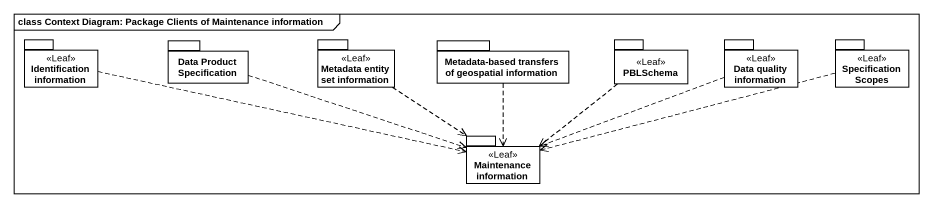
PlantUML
@startuml
mainframe class Context Diagram: Package Clients of Maintenance information
package "Identification information" as Identification_information <<Leaf>> {
}
package "Data Product Specification" as Data_Product_Specification {
}
package "Metadata entity set information" as Metadata_entity_set <<Leaf>> {
}
package "Metadata-based transfers of geospatial information" as Metadata_based_transfers_of {
}
package PBLSchema <<Leaf>> {
}
package "Data quality information" as Data_quality_information <<Leaf>> {
}
package "Specification Scopes" as Specification_Scopes <<Leaf>> {
}
package "Maintenance information" as Maintenance_information <<Leaf>> {
}
Identification_information .right.> Maintenance_information
Data_Product_Specification .right.> Maintenance_information
Metadata_entity_set ..> Maintenance_information
Metadata_based_transfers_of ..> Maintenance_information
PBLSchema ..> Maintenance_information
Data_quality_information .left.> Maintenance_information
Specification_Scopes .left.> Maintenance_information
@enduml
